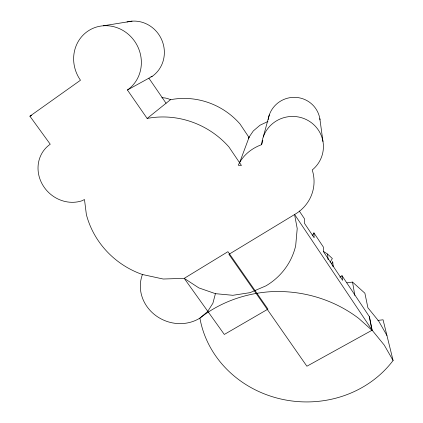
<?xml version="1.0" encoding="UTF-8"?>
<svg xmlns="http://www.w3.org/2000/svg" width="423" height="423" viewBox="0 0 423 423"><rect width="100%" height="100%" fill="white"/><g stroke="black" fill="none" stroke-linecap="round" stroke-linejoin="round"><path stroke-width="0.63" d="M372.161 330.178L294.54 214.376L297.216 228.568L295.682 245.715A68.944 65.369 17.6 0 1 265.93 285.863L250.062 292.653L232.856 295.296L215.423 293.673L212.88 303.28L207.556 311.645L199.905 318.117A38.049 35.035 22 0 1 155.394 315.278A38.049 35.035 22 0 1 142.445 274.511A84.457 79.947 31.6 0 1 86.366 214.535L84.484 199.534L81.676 200.877A32.968 30.398 43.7 0 1 42.268 184.211A32.968 30.398 43.7 0 1 50.237 144.222L29.906 116.198L80.481 80.233A35.469 33.338 60.5 0 1 87.254 31.566A35.469 33.338 60.5 0 1 134.773 41.459A35.469 33.338 60.5 0 1 127.418 89.999L147.141 118.445A84.457 79.947 31.6 0 1 228.906 146.924L241.443 165.472L238.26 165.213C242.744 155.421 251.595 148.267 261.641 144.661A30.932 30.287 -4.7 0 1 306.627 119.735A30.932 30.287 -4.7 0 1 312.232 169.977A39.73 38.482 6.9 0 1 295.651 213.879L228.912 254.339L306.887 366.228L372.161 330.178L369.369 316.658L341.995 275.706L339.875 277.16M261.641 144.661L262.831 140.272M263.259 136.92L269.329 114.845M332.33 263.069L332.721 261.837L333.218 266.268L332.182 265.528M239.587 162.728L249.2 136.952M312.269 235.738L313.914 232.888L323.304 246.942L323.722 252.071L342.641 280.354L341.995 275.706M330.083 262.17L332.356 258.553L327.571 254.07L323.521 251.431M331.41 263.926L332.721 261.837M248.407 138.109L253.308 130.94L259.971 125.25L267.944 121.454M248.481 138.231L249.015 137.454L239.968 123.923A72.079 69.187 33.6 0 0 170.464 99.717L147.141 118.445M369.369 316.658L371.854 329.633M127.418 89.999L152.158 76.383A30.393 28.833 63.9 0 0 161.433 39.149A30.393 28.833 63.9 0 0 127.011 21.975M29.906 116.198L31.704 115.389M103.434 25.782L132.05 21.15M346.844 282.839L352.533 282.072L364.885 293.208L367.904 307.764L378.654 321.015L386.939 335.513M377.871 320.407L383.064 319.793L393.094 360.502A106.776 98.316 4.9 0 1 281.898 399.243A106.776 98.316 4.9 0 1 199.905 318.117C219.442 302.731 243.516 293.98 268.208 291.875A120.46 106.707 8.8 0 1 358.826 318.493L372.716 330.929L384.232 345.062L393.094 360.502M142.445 274.511L163.188 279.021L184.222 278.355L227.939 251.68L267.955 309.118L224.317 334.456L184.222 278.355L198.863 287.904L215.423 293.673M332.325 265.433L333.218 266.268M148.891 78.181L166.065 103.249M299.31 211.04L304.449 218.728L304.486 223.328L314.141 237.758L313.914 232.888M352.533 282.072L354.849 295.481M319.836 118.63L322.971 141.531M327.571 254.07L328.116 259.764M150.905 76.357A57.507 54.953 45.7 0 1 152.158 76.383M161.803 97.776A18.739 18.004 49.4 0 1 170.622 99.759M268.145 119.63A26.194 25.824 -14.8 0 1 294.339 97.332A26.194 25.824 -14.8 0 1 320.015 119.846"/></g></svg>
